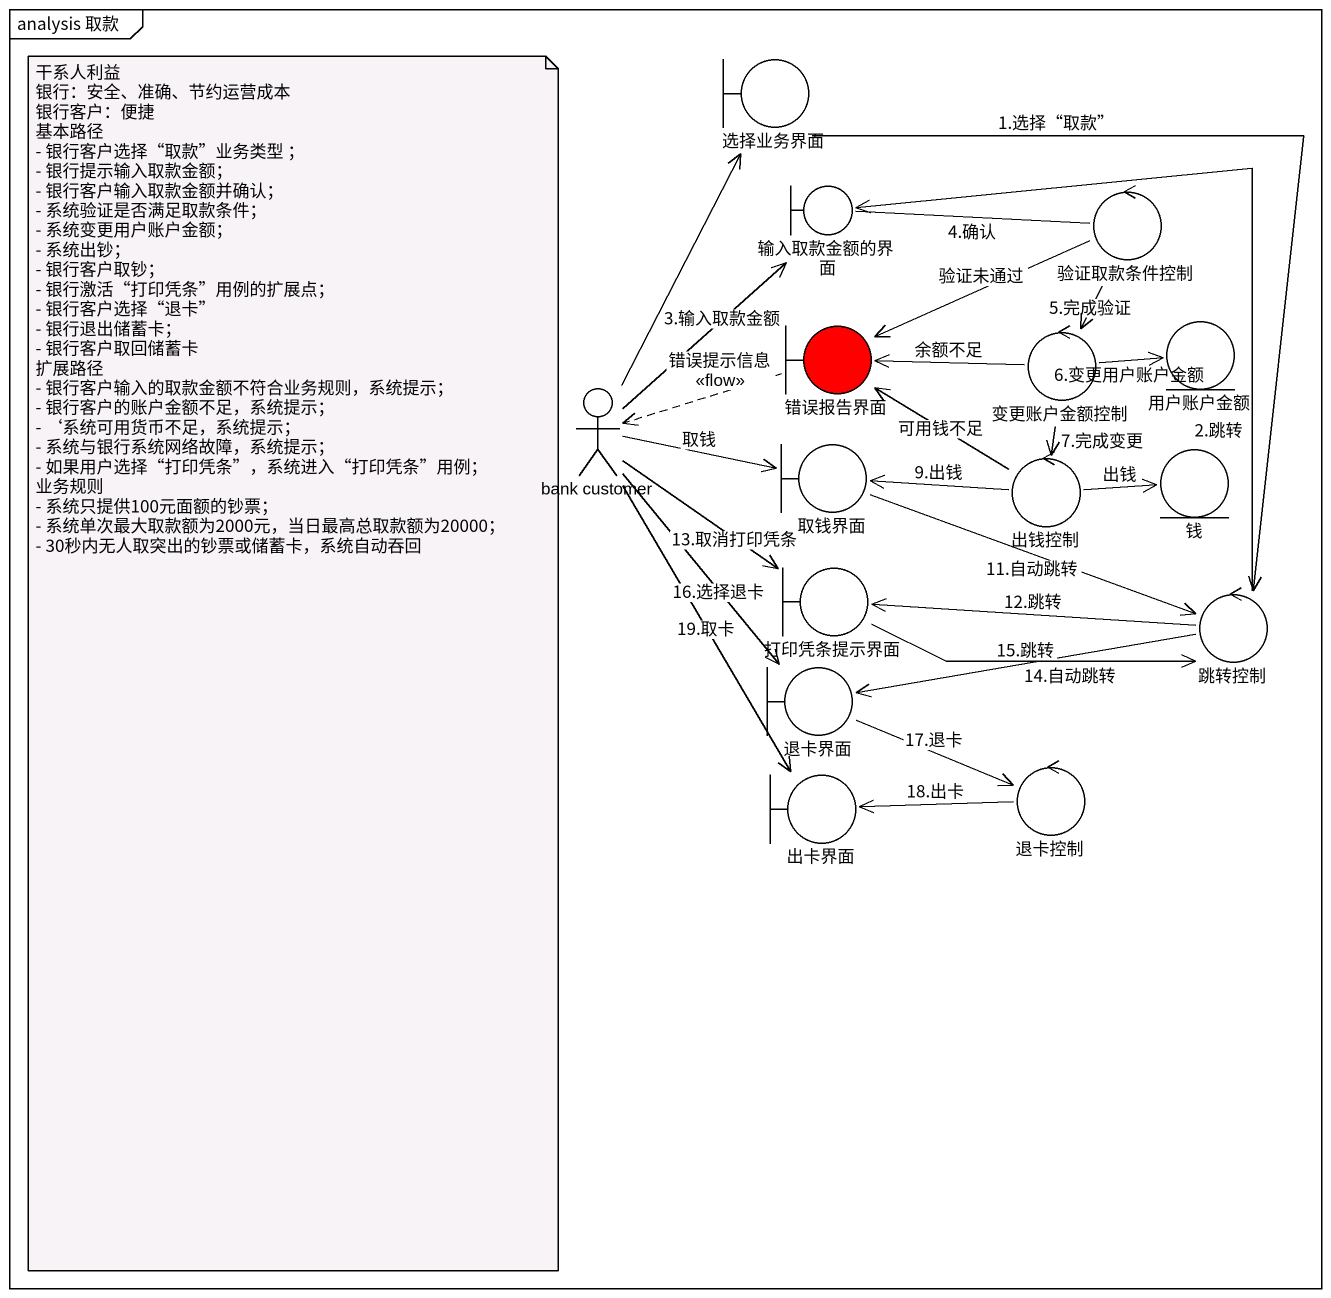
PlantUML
@startuml
mainframe analysis 取款
boundary 选择业务界面
boundary 输入取款金额的界面
control 验证取款条件控制
actor "bank customer" as bank_customer
boundary 错误报告界面 #FF0000
control 变更账户金额控制
entity 用户账户金额
boundary 取钱界面
control 出钱控制
entity 钱
boundary 打印凭条提示界面
control 跳转控制
boundary 退卡界面
boundary 出卡界面
control 退卡控制
选择业务界面 --> 跳转控制 : 1.选择“取款”
输入取款金额的界面 -right- 验证取款条件控制 : 4.确认
验证取款条件控制 -left-> 错误报告界面 : 验证未通过
验证取款条件控制 --> 变更账户金额控制 : 5.完成验证
bank_customer -up-> 选择业务界面
bank_customer -up-> 输入取款金额的界面 : 3.输入取款金额
bank_customer -right-> 取钱界面 : 取钱
bank_customer --> 打印凭条提示界面 : 13.取消打印凭条
bank_customer --> 退卡界面 : 16.选择退卡
bank_customer --> 出卡界面 : 19.取卡
错误报告界面 .left.> bank_customer : 错误提示信息\n<<flow>>
变更账户金额控制 -left-> 错误报告界面 : 余额不足
变更账户金额控制 -right-> 用户账户金额 : 6.变更用户账户金额
变更账户金额控制 --> 出钱控制 : 7.完成变更
取钱界面 -right-> 跳转控制 : 11.自动跳转
出钱控制 -up-> 错误报告界面 : 可用钱不足
出钱控制 -left-> 取钱界面 : 9.出钱
出钱控制 -right-> 钱 : 出钱
打印凭条提示界面 -right-> 跳转控制 : 14.自动跳转
跳转控制 -up-> 输入取款金额的界面 : 2.跳转
跳转控制 -left-> 打印凭条提示界面 : 12.跳转
跳转控制 -left-> 退卡界面 : 15.跳转
退卡界面 -right-> 退卡控制 : 17.退卡
退卡控制 -left-> 出卡界面 : 18.出卡
note as N1
  干系人利益
  银行：安全、准确、节约运营成本
  银行客户：便捷
  基本路径
  - 银行客户选择“取款”业务类型 ；
  - 银行提示输入取款金额；
  - 银行客户输入取款金额并确认；
  - 系统验证是否满足取款条件；
  - 系统变更用户账户金额；
  - 系统出钞；
  - 银行客户取钞；
  - 银行激活“打印凭条”用例的扩展点；
  - 银行客户选择“退卡”
  - 银行退出储蓄卡；
  - 银行客户取回储蓄卡
  扩展路径
  - 银行客户输入的取款金额不符合业务规则，系统提示；
  - 银行客户的账户金额不足，系统提示；
  - ‘系统可用货币不足，系统提示；
  - 系统与银行系统网络故障，系统提示；
  - 如果用户选择“打印凭条”，系统进入“打印凭条”用例；
  业务规则
  - 系统只提供100元面额的钞票；
  - 系统单次最大取款额为2000元，当日最高总取款额为20000；
  - 30秒内无人取突出的钞票或储蓄卡，系统自动吞回
end note
@enduml
